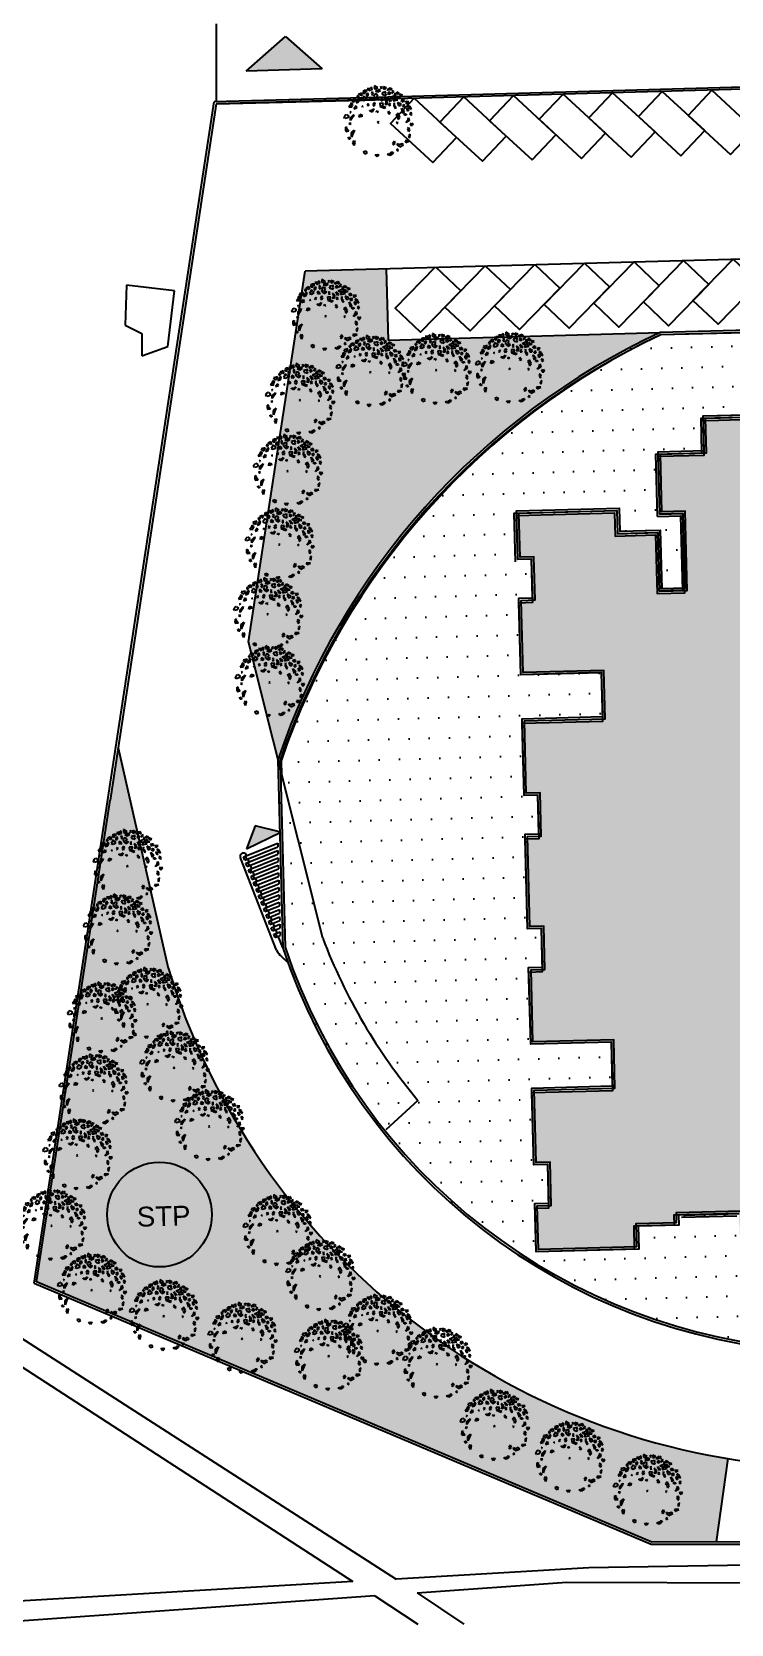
# Model space of a CAD drawing. Header units: inches. Extents: x 625 to 2719, y 1 to 1360.
# Drawn here: x 2063.8 to 2124.4, y 596.2 to 734.2 of the extents above; entities that cross this region are included whole.
import ezdxf

# ---------------------------------------------------------------- set-up
doc = ezdxf.new("R2010")
doc.units = ezdxf.units.IN
doc.header["$MEASUREMENT"] = 0
doc.layers.add('CAY', color=94, linetype='Continuous')
doc.layers.add('DIENHOA', color=3, linetype='Continuous')
doc.styles.get("Standard").update_dxf_attribs({"font": 'arial.ttf'})

# ---------------------------------------------------------------- blocks, each defined once
blk = doc.blocks.new('sdasx')
at = {"transparency": 33554564}
h = blk.add_hatch(color=1, dxfattribs=at)
h.dxf.hatch_style = 1
h.paths.add_polyline_path([(4212.55, 669.05), (4205.55, 669.05), (4205.55, 662.8), (4206.75, 662.8), (4206.75, 659.05), (4205.55, 659.05), (4205.55, 651.25), (4206.75, 651.25), (4206.75, 647.5), (4205.55, 647.5), (4205.55, 641.25), (4212.55, 641.25), (4212.55, 637.05), (4205.55, 637.05), (4205.55, 630.8), (4206.75, 630.8), (4206.75, 627.05), (4205.55, 627.05), (4205.55, 623.25), (4214.05, 623.25), (4214.05, 625.25), (4217.55, 625.25), (4217.55, 626.11), (4223.22, 626.11), (4223.22, 624.21), (4225.82, 624.21), (4225.82, 628.95), (4230.32, 628.95), (4238.25, 628.95), (4238.25, 632.15), (4237.25, 632.15), (4237.25, 632.35), (4236.95, 632.35), (4236.95, 634.74), (4238.27, 634.5), (4238.45, 634.5), (4238.45, 636.9), (4238.45, 637.45), (4238.3, 637.45), (4238.3, 641.05), (4238.29, 641.05), (4238.45, 644.45), (4238.45, 645.2), (4238.45, 647.4), (4236.95, 647.4), (4236.95, 649.85), (4237.25, 649.85), (4237.25, 649.95), (4238.25, 649.95), (4238.25, 656.55), (4237.25, 656.55), (4237.25, 656.75), (4236.95, 656.75), (4236.95, 659.14), (4238.27, 658.9), (4238.45, 658.9), (4238.45, 661.3), (4238.45, 661.85), (4238.3, 661.85), (4238.3, 665.45), (4238.3, 669.05), (4238.51, 669.05), (4238.65, 669.43), (4238.65, 669.6), (4238.43, 669.6), (4238.65, 671.81), (4238.65, 672), (4238.45, 672), (4238.45, 671.8), (4236.95, 671.8), (4236.95, 674.25), (4237.25, 674.25), (4237.25, 674.35), (4238.25, 674.35), (4238.25, 680.97), (4237.44, 681.05), (4236.95, 681.05), (4236.95, 683.5), (4238.45, 683.5), (4238.45, 685.7), (4238.45, 686.25), (4238.3, 686.25), (4238.3, 689.85), (4238.3, 693.45), (4238.45, 693.45), (4238.45, 694), (4238.43, 694), (4238.65, 696.21), (4238.65, 696.4), (4238.45, 696.4), (4238.45, 696.2), (4236.95, 696.2), (4236.95, 698.65), (4237.25, 698.65), (4237.25, 698.75), (4238.25, 698.75), (4238.25, 701.95), (4230.52, 701.95), (4230.52, 699.85), (4227.95, 699.85), (4227.95, 694.85), (4226.25, 694.85), (4223.25, 694.85), (4221.95, 694.85), (4221.95, 691.85), (4217.95, 691.85), (4217.95, 686.84), (4219.95, 686.84), (4219.95, 679.97), (4217.55, 679.97), (4217.55, 685.05), (4214.05, 685.05), (4214.05, 687.05), (4205.55, 687.05), (4205.55, 683.25), (4206.75, 683.25), (4206.75, 679.5), (4205.55, 679.5), (4205.55, 673.25), (4212.55, 673.25)])
h.paths.add_polyline_path([(4261.51, 645.71), (4261.51, 646.91), (4261.46, 646.91), (4261.46, 651.41), (4261.91, 651.41), (4261.91, 651.61), (4262.26, 651.61), (4262.26, 655.21), (4261.91, 655.21), (4261.91, 655.41), (4261.71, 655.41), (4261.71, 655.21), (4259.41, 655.21), (4259.41, 656.91), (4251.61, 656.91), (4251.61, 655.21), (4249.31, 655.21), (4249.31, 655.41), (4249.11, 655.41), (4249.11, 655.21), (4248.76, 655.21), (4248.76, 651.21), (4248.51, 651.21), (4248.51, 639.11), (4248.71, 639.11), (4248.71, 639.21), (4255.41, 639.21), (4255.41, 639.11), (4255.61, 639.11), (4255.61, 625.71), (4260.51, 625.71), (4260.51, 624.21), (4263.11, 624.21), (4263.11, 628.71), (4265.91, 628.71), (4265.91, 628.11), (4265.91, 623.41), (4265.16, 623.41), (4265.16, 619.81), (4265.51, 619.81), (4265.51, 619.61), (4265.71, 619.61), (4265.71, 619.81), (4268.01, 619.81), (4268.01, 618.11), (4275.81, 618.11), (4275.81, 619.81), (4278.11, 619.81), (4278.11, 619.61), (4278.31, 619.61), (4278.31, 619.81), (4278.66, 619.81), (4278.66, 623.81), (4278.91, 623.81), (4278.91, 635.91), (4278.71, 635.91), (4278.71, 635.81), (4272.01, 635.81), (4272.01, 635.91), (4271.81, 635.91), (4271.81, 639.11), (4272.01, 639.11), (4272.01, 639.21), (4278.71, 639.21), (4278.71, 639.11), (4278.91, 639.11), (4278.91, 651.21), (4278.66, 651.21), (4278.66, 655.21), (4278.31, 655.21), (4278.31, 655.41), (4278.11, 655.41), (4278.11, 655.21), (4275.81, 655.21), (4275.81, 656.91), (4268.01, 656.91), (4268.01, 655.21), (4265.71, 655.21), (4265.71, 655.41), (4265.51, 655.41), (4265.51, 655.21), (4265.16, 655.21), (4265.16, 651.61), (4265.91, 651.61), (4265.91, 651.41), (4265.96, 651.41), (4265.96, 646.91), (4265.91, 646.91), (4265.91, 645.71)])
at = {"color": 240, "true_color": 0xed1f24}
for p, q in [((4221.75, 692.05), (4221.75, 695.05)), ((4221.75, 695.05), (4223.25, 695.05)), ((4223.25, 695.05), (4226.25, 695.05)), ((4218.22, 625.91), (4223.02, 625.91))]:
    blk.add_line(p, q, dxfattribs=at)
for points in [[(4217.75, 686.64), (4217.75, 692.05), (4221.75, 692.05), (4221.75, 695.05), (4227.75, 695.05)], [(4223.22, 626.11), (4217.55, 626.11), (4217.55, 625.25), (4214.05, 625.25), (4214.05, 623.25), (4205.55, 623.25), (4205.55, 627.05), (4206.75, 627.05), (4206.75, 630.8), (4205.55, 630.8), (4205.55, 637.05), (4212.55, 637.05), (4212.55, 641.25), (4205.55, 641.25), (4205.55, 647.5), (4206.75, 647.5), (4206.75, 651.25), (4205.55, 651.25), (4205.55, 659.05), (4206.75, 659.05), (4206.75, 662.8), (4205.55, 662.8), (4205.55, 669.05), (4212.55, 669.05), (4212.55, 673.25), (4205.55, 673.25), (4205.55, 679.5), (4206.75, 679.5), (4206.75, 683.25), (4205.55, 683.25), (4205.55, 687.05), (4214.05, 687.05), (4214.05, 685.05), (4217.55, 685.05), (4217.55, 679.97), (4219.95, 679.97), (4219.95, 686.84), (4217.95, 686.84), (4217.95, 691.85), (4221.95, 691.85), (4221.95, 694.85), (4223.25, 694.85), (4226.25, 694.85)], [(4205.35, 683.05), (4205.35, 687.25), (4214.25, 687.25), (4214.25, 685.25), (4217.75, 685.25)], [(4217.75, 686.64), (4219.75, 686.64), (4219.75, 680.17), (4217.75, 680.17), (4217.75, 685.25)]]:
    blk.add_lwpolyline(points, dxfattribs=at)
blk = doc.blocks.new('dfcxvczx')
at = {"color": 240, "true_color": 0xed1f24}
for p, q in [((4738, 849.33), (4738, 852.33)), ((4738, 852.33), (4739.5, 852.33)), ((4739.5, 852.33), (4742.5, 852.33)), ((4734.47, 783.19), (4739.27, 783.19))]:
    blk.add_line(p, q, dxfattribs=at)
for points in [[(4739.27, 783.19), (4734, 783.19), (4734, 782.33), (4730.5, 782.33), (4730.5, 780.33), (4721.6, 780.33), (4721.6, 784.53), (4722.8, 784.53), (4722.8, 787.88), (4721.6, 787.88), (4721.6, 794.53), (4728.6, 794.53), (4728.6, 798.33), (4721.6, 798.33), (4721.6, 804.98), (4722.8, 804.98), (4722.8, 808.33), (4721.6, 808.33), (4721.6, 816.53), (4722.8, 816.53), (4722.8, 819.88), (4721.6, 819.88), (4721.6, 826.53), (4728.6, 826.53), (4728.6, 830.33), (4721.6, 830.33), (4721.6, 836.98), (4722.8, 836.98), (4722.8, 840.33), (4721.6, 840.33), (4721.6, 844.53), (4730.5, 844.53), (4730.5, 842.53), (4734, 842.53), (4734, 837.46), (4736, 837.46), (4736, 843.92), (4734, 843.92), (4734, 849.33), (4738, 849.33), (4738, 852.33), (4739.5, 852.33), (4742.5, 852.33)], [(4739.47, 783.39), (4733.8, 783.39), (4733.8, 782.53), (4730.3, 782.53), (4730.3, 780.53), (4721.8, 780.53), (4721.8, 784.33), (4723, 784.33), (4723, 788.08), (4721.8, 788.08), (4721.8, 794.33), (4728.8, 794.33), (4728.8, 798.53), (4721.8, 798.53), (4721.8, 804.78), (4723, 804.78), (4723, 808.53), (4721.8, 808.53), (4721.8, 816.33), (4723, 816.33), (4723, 820.08), (4721.8, 820.08), (4721.8, 826.33), (4728.8, 826.33), (4728.8, 830.53), (4721.8, 830.53), (4721.8, 836.78), (4723, 836.78), (4723, 840.53), (4721.8, 840.53), (4721.8, 844.33), (4730.3, 844.33), (4730.3, 842.33), (4733.8, 842.33), (4733.8, 837.26), (4736.2, 837.26), (4736.2, 844.12), (4734.2, 844.12), (4734.2, 849.13), (4738.2, 849.13), (4738.2, 852.13), (4739.5, 852.13), (4742.5, 852.13)], [(4734, 843.92), (4734, 849.33), (4738, 849.33), (4738, 852.33), (4744, 852.33)], [(4721.6, 840.33), (4721.6, 844.53), (4730.5, 844.53), (4730.5, 842.53), (4734, 842.53)], [(4739.27, 783.19), (4734, 783.19), (4734, 782.33), (4730.5, 782.33), (4730.5, 780.33), (4721.6, 780.33), (4721.6, 784.53), (4722.8, 784.53), (4722.8, 787.88), (4721.6, 787.88), (4721.6, 794.53), (4728.6, 794.53), (4728.6, 798.33), (4721.6, 798.33), (4721.6, 804.98), (4722.8, 804.98), (4722.8, 808.33), (4721.6, 808.33), (4721.6, 816.53), (4722.8, 816.53), (4722.8, 819.88), (4721.6, 819.88), (4721.6, 826.53), (4728.6, 826.53), (4728.6, 830.33), (4721.6, 830.33), (4721.6, 836.98), (4722.8, 836.98), (4722.8, 840.33), (4721.6, 840.33), (4721.6, 844.53), (4730.5, 844.53), (4730.5, 842.53), (4734, 842.53)], [(4734, 843.92), (4736, 843.92), (4736, 837.46), (4734, 837.46), (4734, 842.53)]]:
    blk.add_lwpolyline(points, dxfattribs=at)
blk = doc.blocks.new('dsvc')
for points in [[(4641.56, 821.12), (4632.4, 833.35), (4582.95, 833.35), (4582.95, 873.4), (4554.49, 873.4, 0.205284), (4520.37, 837.25), (4520.37, 821.01, 0.305906), (4564.74, 784.85), (4600.75, 784.85, 0.362832)], [(4641.35, 821.07), (4632.3, 833.15), (4582.75, 833.15), (4582.75, 873.2), (4554.53, 873.2, 0.204965), (4520.57, 837.22), (4520.57, 821.04, 0.305699), (4564.75, 785.05), (4600.75, 785.05, 0.362255)]]:
    blk.add_lwpolyline(points, format="xyb", close=True)
blk.add_lwpolyline([(4628.77, 796.95, 0.16482), (4641.25, 821.04), (4632.25, 833.05), (4582.65, 833.05), (4582.65, 873.1), (4554.49, 873.2, 0.20178), (4520.65, 837.2), (4520.65, 835.97)], format="xyb")
blk.add_blockref('dfcxvczx', (-179.98, 13.75))
blk = doc.blocks.new('Cay01-mb')
at = {"layer": 'DIENHOA'}
for p, q in [((-645, 1301), (-522, 1333)), ((-522, 1333), (-522, 1226)), ((-449, 1284), (-386, 1423)), ((-386, 1423), (-298, 1419)), ((-366, 1367), (-386, 1316)), ((-322, 1335), (-366, 1367)), ((-298, 1419), (-322, 1335)), ((-140, 1458), (-258, 1458)), ((-258, 1458), (-165, 1361)), ((-165, 1361), (-123, 1415)), ((-64, 1501), (-140, 1458)), ((-123, 1415), (-55, 1382)), ((-55, 1382), (-64, 1501)), ((57, 1540), (29, 1436)), ((29, 1436), (88, 1404)), ((189, 1426), (57, 1540)), ((164, 1328), (71, 1328)), ((71, 1328), (164, 1263)), ((88, 1404), (189, 1426)), ((231, 1350), (164, 1328)), ((282, 1307), (231, 1350)), ((341, 1458), (282, 1426)), ((282, 1426), (324, 1382)), ((324, 1382), (366, 1404)), ((366, 1404), (341, 1458)), ((417, 1339), (434, 1371)), ((459, 1317), (417, 1339)), ((425, 1458), (535, 1393)), ((434, 1371), (425, 1458)), ((535, 1393), (459, 1317)), ((552, 1307), (695, 1361)), ((695, 1361), (754, 1296)), ((-1045, 902), (-1128, 819)), ((-1128, 819), (-994, 815)), ((-1022, 986), (-1045, 902)), ((-932, 908), (-1022, 986)), ((-1002, 883), (-932, 908)), ((-994, 815), (-1002, 883)), ((-789, 1112), (-964, 1099)), ((-964, 1099), (-910, 1006)), ((-822, 831), (-932, 723)), ((-932, 723), (-805, 745)), ((-910, 1006), (-846, 1025)), ((-846, 1025), (-789, 1112)), ((-805, 745), (-822, 831)), ((-739, 1025), (-804, 959)), ((-804, 959), (-693, 979)), ((-706, 1088), (-739, 1025)), ((-705, 1242), (-724, 1177)), ((-724, 1177), (-663, 1176)), ((-640, 1093), (-706, 1088)), ((-649, 1221), (-705, 1242)), ((-693, 979), (-640, 1093)), ((-663, 1176), (-649, 1221)), ((-578, 1246), (-645, 1301)), ((-567, 1211), (-578, 1246)), ((-544, 756), (-569, 788)), ((-569, 788), (-569, 734)), ((-569, 734), (-544, 756)), ((-522, 1226), (-567, 1211)), ((-430, 1181), (-547, 1048)), ((-547, 1048), (-468, 1005)), ((-468, 1005), (-347, 1050)), ((-369, 1287), (-449, 1284)), ((-427, 1107), (-430, 1181)), ((-375, 1114), (-427, 1107)), ((-386, 1316), (-369, 1287)), ((-347, 1050), (-375, 1114)), ((-308, 842), (-367, 788)), ((-367, 788), (-342, 766)), ((-342, 766), (-283, 788)), ((-319, 1261), (-334, 1169)), ((-334, 1169), (-274, 1168)), ((-231, 1257), (-319, 1261)), ((-283, 788), (-308, 842)), ((-274, 1168), (-231, 1257)), ((-182, 1091), (-232, 1004)), ((-232, 1004), (-140, 972)), ((-97, 1004), (-182, 1091)), ((-140, 972), (-97, 1004)), ((-47, 853), (-123, 788)), ((-123, 788), (-81, 702)), ((-64, 1307), (-114, 1242)), ((-114, 1242), (-81, 1155)), ((-81, 1155), (-47, 1199)), ((-81, 702), (-22, 777)), ((-47, 1199), (-64, 1307)), ((-22, 777), (-47, 853)), ((63, 1209), (-30, 1123)), ((-30, 1123), (-13, 1037)), ((-13, 1037), (88, 950)), ((139, 1145), (63, 1209)), ((71, 1047), (139, 1145)), ((172, 993), (71, 1047)), ((88, 950), (172, 993)), ((164, 1263), (282, 1307)), ((172, 788), (164, 658)), ((316, 756), (172, 788)), ((240, 648), (316, 756)), ((282, 1004), (248, 928)), ((248, 928), (273, 864)), ((273, 864), (282, 928)), ((282, 928), (282, 1004)), ((493, 1220), (316, 1209)), ((316, 1209), (341, 1123)), ((341, 1123), (459, 1069)), ((434, 766), (366, 723)), ((366, 723), (459, 691)), ((493, 810), (408, 907)), ((408, 907), (434, 766)), ((442, 1166), (493, 1220)), ((484, 1134), (442, 1166)), ((459, 1069), (484, 1134)), ((459, 691), (493, 810)), ((552, 723), (518, 648)), ((611, 1253), (552, 1307)), ((627, 1199), (552, 1145)), ((552, 1145), (594, 1101)), ((552, 950), (644, 831)), ((611, 777), (552, 950)), ((611, 669), (552, 723)), ((568, 626), (611, 669)), ((594, 1101), (686, 1134)), ((619, 1285), (611, 1253)), ((644, 831), (611, 777)), ((670, 1307), (619, 1285)), ((686, 1134), (627, 1199)), ((653, 972), (821, 1015)), ((745, 896), (653, 972)), ((678, 1253), (670, 1307)), ((754, 1296), (678, 1253)), ((762, 1188), (728, 1112)), ((728, 1112), (821, 1166)), ((754, 874), (728, 799)), ((728, 799), (931, 810)), ((762, 712), (728, 594)), ((846, 907), (745, 896)), ((846, 885), (754, 874)), ((804, 1231), (762, 1188)), ((762, 572), (762, 712)), ((821, 1166), (804, 1231)), ((821, 1015), (872, 1112)), ((872, 1112), (846, 907)), ((931, 810), (846, 885)), ((1040, 615), (905, 712)), ((905, 712), (922, 572)), ((939, 1134), (914, 1091)), ((914, 1091), (948, 1058)), ((956, 983), (914, 918)), ((914, 918), (973, 874)), ((1032, 1069), (939, 1134)), ((948, 1058), (1032, 1069)), ((973, 907), (956, 983)), ((1057, 874), (973, 907)), ((973, 874), (1057, 874)), ((1040, 1037), (1032, 1004)), ((1032, 1004), (1091, 961)), ((1158, 972), (1040, 1037)), ((1082, 766), (1116, 799)), ((1091, 723), (1082, 766)), ((1091, 961), (1158, 972)), ((1141, 680), (1091, 723)), ((1116, 799), (1184, 756)), ((1184, 756), (1141, 680)), ((1268, 691), (1234, 648)), ((1369, 658), (1268, 691)), ((-1395, 21), (-1421, -120)), ((-1328, -12), (-1395, 21)), ((-1379, 453), (-1328, 507)), ((-1362, 377), (-1379, 453)), ((-1244, 388), (-1362, 377)), ((-1328, 507), (-1269, 539)), ((-1269, 539), (-1185, 453)), ((-1185, 453), (-1244, 388)), ((-1134, 140), (-1227, 151)), ((-1227, 151), (-1185, 107)), ((-1185, 107), (-1134, 140)), ((-1008, 410), (-1143, 259)), ((-1143, 259), (-1126, 377)), ((-1126, 377), (-974, 485)), ((-1075, 637), (-1117, 604)), ((-1117, 604), (-1084, 594)), ((-1084, 594), (-1075, 637)), ((-974, 485), (-1008, 410)), ((-763, 345), (-721, 464)), ((-704, 377), (-763, 345)), ((-721, 464), (-637, 421)), ((-662, 345), (-704, 377)), ((-637, 421), (-662, 345)), ((-283, 572), (-199, 539)), ((-283, 529), (-283, 572)), ((-199, 475), (-283, 529)), ((-199, 539), (-106, 594)), ((-140, 539), (-199, 475)), ((-106, 594), (-140, 539)), ((-13, 42), (-55, 21)), ((-55, 21), (-30, -1)), ((-30, -1), (4, 10)), ((-13, 485), (21, 496)), ((-13, 431), (-13, 485)), ((46, 453), (-13, 431)), ((4, 10), (-13, 42)), ((21, 496), (46, 453)), ((164, 658), (341, 550)), ((383, 572), (240, 648)), ((341, 550), (383, 572)), ((476, 410), (434, 345)), ((434, 345), (493, 291)), ((501, 356), (476, 410)), ((493, 291), (543, 313)), ((543, 313), (501, 356)), ((518, 648), (568, 626)), ((728, 594), (779, 453)), ((855, 259), (754, 194)), ((754, 194), (813, 129)), ((821, 529), (762, 572)), ((779, 453), (821, 529)), ((813, 129), (821, 10)), ((821, 10), (905, 96)), ((905, 96), (855, 259)), ((922, 572), (998, 561)), ((998, 561), (1040, 615)), ((1049, 313), (1032, 442)), ((1032, 442), (1116, 313)), ((1057, 226), (1049, 313)), ((1116, 313), (1057, 226)), ((1133, 572), (1082, 550)), ((1082, 550), (1091, 507)), ((1091, 507), (1158, 496)), ((1108, 140), (1116, 205)), ((1175, 129), (1108, 140)), ((1116, 205), (1184, 172)), ((1184, 539), (1133, 572)), ((1158, 496), (1184, 539)), ((1184, 172), (1175, 129)), ((1209, -87), (1259, 21)), ((1234, 648), (1285, 604)), ((1243, 421), (1234, 334)), ((1234, 334), (1293, 291)), ((1327, 345), (1243, 421)), ((1259, 21), (1268, -109)), ((1285, 604), (1369, 658)), ((1293, 291), (1327, 345)), ((1386, 464), (1302, 529)), ((1302, 529), (1327, 431)), ((1327, 431), (1428, 345)), ((1386, 215), (1327, 161)), ((1327, 161), (1377, 96)), ((1377, 96), (1420, 129)), ((1428, 345), (1386, 464)), ((1420, 129), (1386, 215)), ((-1421, -120), (-1395, -152)), ((-1395, -152), (-1277, -152)), ((-1362, -98), (-1328, -12)), ((-1294, -120), (-1362, -98)), ((-1328, -487), (-1336, -411)), ((-1336, -411), (-1286, -422)), ((-1277, -498), (-1328, -487)), ((-1277, -152), (-1294, -120)), ((-1286, -422), (-1277, -498)), ((-1202, -422), (-1176, -238)), ((-1117, -271), (-1202, -422)), ((-1185, -671), (-1126, -584)), ((-1176, -238), (-1041, -163)), ((-1126, -584), (-1100, -660)), ((-1100, -660), (-1126, -703)), ((-1041, -163), (-1117, -271)), ((771, -87), (728, -130)), ((728, -130), (762, -163)), ((762, -163), (771, -87)), ((1116, -174), (1209, -87)), ((1268, -109), (1116, -174)), ((1200, -390), (1150, -444)), ((1150, -444), (1175, -552)), ((1175, -552), (1234, -487)), ((1234, -487), (1200, -390)), ((1352, -271), (1285, -238)), ((1285, -238), (1302, -325)), ((1302, -325), (1369, -325)), ((1411, -260), (1352, -271)), ((1369, -325), (1411, -260)), ((-1151, -790), (-1185, -671)), ((-1126, -703), (-1151, -790)), ((-713, -1092), (-822, -1114)), ((-822, -1114), (-763, -1189)), ((-763, -1189), (-671, -1168)), ((-671, -1168), (-713, -1092)), ((-283, -1395), (-350, -1297)), ((-350, -1297), (-258, -1297)), ((-199, -1319), (-283, -1395)), ((-258, -1297), (-199, -1319)), ((316, -1341), (316, -1297)), ((316, -1297), (400, -1308)), ((400, -1308), (366, -1362)), ((526, -865), (434, -952)), ((434, -952), (467, -1006)), ((467, -1006), (543, -962)), ((543, -962), (526, -865)), ((577, -1211), (577, -1276)), ((644, -1254), (577, -1211)), ((577, -1276), (644, -1254)), ((627, -995), (611, -1027)), ((611, -1027), (712, -1124)), ((712, -1049), (627, -995)), ((821, -1016), (712, -1049)), ((712, -1124), (880, -1070)), ((880, -1070), (821, -1016)), ((1150, -941), (973, -919)), ((973, -919), (990, -984)), ((990, -984), (1150, -941)), ((1226, -671), (1150, -714)), ((1150, -714), (1158, -822)), ((1158, -822), (1200, -757)), ((1200, -757), (1226, -671)), ((164, -1362), (214, -1330)), ((248, -1416), (164, -1362)), ((214, -1330), (231, -1341)), ((231, -1341), (316, -1341)), ((366, -1362), (248, -1416))]:
    blk.add_line(p, q, dxfattribs=at)
blk = doc.blocks.new('GRFV')
h = blk.add_hatch(color=1)
h.dxf.hatch_style = 1
h.paths.add_polyline_path([(5019.36, 735.87), (5022.86, 732.97), (5025.95, 735.87)])
for p, q in [((5019.36, 735.87), (5022.86, 732.97)), ((5025.95, 735.87), (5019.36, 735.87)), ((5022.86, 732.97), (5025.95, 735.87))]:
    blk.add_line(p, q)

msp = doc.modelspace()

# ---------------------------------------------------------------- hatches: boundary and pattern name
at = {"transparency": 33554541}
h = msp.add_hatch(color=3, dxfattribs=at)
h.dxf.hatch_style = 1
h.set_gradient(color1=(244, 238, 81), color2=(0, 255, 0), name='INVSPHERICAL')
h.paths.add_polyline_path([(2118.29033, 708.11066), (2094.70575, 707.44058), (2094.54099, 713.61822), (2087.51081, 713.42257), (2082.61471, 681.33098), (2085.16546, 671.13066, -0.205008035)])
h = msp.add_hatch()
h.set_pattern_fill('DOTS', color=256, scale=28, angle=1.5277488)
h.set_pattern_definition([(1.52775, (-2803.8966, -131.7626), (0.82803206, 1.7727064), [0, -1.75])])
edge = h.paths.add_edge_path()
edge.add_line((2197.23872, 670.15202), (2147.80629, 668.83363))
edge.add_line((2147.80629, 668.83363), (2146.73852, 708.86939))
edge.add_line((2146.73852, 708.86939), (2118.29033, 708.11066))
edge.add_arc((2144.92839, 650.92377), 63.08666, 114.9764358, 161.3793257)
edge.add_line((2085.14411, 671.06742), (2085.57699, 654.83676))
edge.add_arc((2134.14192, 670.92153), 51.15928, 198.3249403, 266.3616479)
edge.add_line((2130.89543, 619.86536), (2153.12713, 620.45829))
edge.add_line((2153.12713, 620.45829), (2152.73521, 635.15306))
edge.add_line((2152.73521, 635.15306), (2157.43537, 635.27842))
edge.add_line((2157.43537, 635.27842), (2157.15809, 645.67473))
edge.add_line((2157.15809, 645.67473), (2156.95817, 645.66939))
edge.add_line((2156.95817, 645.66939), (2150.65774, 645.60139))
edge.add_line((2150.65774, 645.60139), (2150.66041, 645.50143))
edge.add_line((2150.66041, 645.50143), (2150.06062, 645.48543))
edge.add_line((2150.06062, 645.48543), (2149.72735, 657.98099))
edge.add_line((2149.72735, 657.98099), (2149.97534, 657.9876))
edge.add_line((2149.97534, 657.9876), (2149.86869, 661.98618))
edge.add_line((2149.86869, 661.98618), (2150.2205, 661.99556))
edge.add_line((2150.2205, 661.99556), (2150.21517, 662.19549))
edge.add_line((2150.21517, 662.19549), (2150.81495, 662.21149))
edge.add_line((2150.81495, 662.21149), (2150.82028, 662.01156))
edge.add_line((2150.82028, 662.01156), (2152.71961, 662.06222))
edge.add_line((2152.71961, 662.06222), (2152.67428, 663.76161))
edge.add_line((2152.67428, 663.76161), (2160.87137, 663.98023))
edge.add_line((2160.87137, 663.98023), (2160.91669, 662.28084))
edge.add_line((2160.91669, 662.28084), (2162.81602, 662.33149))
edge.add_line((2162.81602, 662.33149), (2162.81069, 662.53142))
edge.add_line((2162.81069, 662.53142), (2163.41047, 662.54742))
edge.add_line((2163.41047, 662.54742), (2163.41581, 662.34749))
edge.add_line((2163.41581, 662.34749), (2163.76761, 662.35687))
edge.add_line((2163.76761, 662.35687), (2163.87425, 658.35829))
edge.add_line((2163.87425, 658.35829), (2163.52245, 658.34891))
edge.add_line((2163.52245, 658.34891), (2163.52778, 658.14898))
edge.add_line((2163.52778, 658.14898), (2163.07794, 658.13699))
edge.add_line((2163.07794, 658.13699), (2163.18725, 654.03844))
edge.add_line((2163.18725, 654.03844), (2163.63709, 654.05044))
edge.add_line((2163.63709, 654.05044), (2163.64776, 653.65058))
edge.add_line((2163.64776, 653.65058), (2163.2479, 653.63992))
edge.add_line((2163.2479, 653.63992), (2163.26923, 652.8402))
edge.add_line((2163.26923, 652.8402), (2167.26781, 652.94685))
edge.add_line((2167.26781, 652.94685), (2167.24648, 653.74656))
edge.add_line((2167.24648, 653.74656), (2166.84662, 653.7359))
edge.add_line((2166.84662, 653.7359), (2166.83595, 654.13576))
edge.add_line((2166.83595, 654.13576), (2167.28579, 654.14775))
edge.add_line((2167.28579, 654.14775), (2167.17648, 658.2463))
edge.add_line((2167.17648, 658.2463), (2167.1265, 658.24496))
edge.add_line((2167.1265, 658.24496), (2167.12117, 658.44489))
edge.add_line((2167.12117, 658.44489), (2166.36951, 658.42484))
edge.add_line((2166.36951, 658.42484), (2166.26286, 662.42342))
edge.add_line((2166.26286, 662.42342), (2166.61467, 662.43281))
edge.add_line((2166.61467, 662.43281), (2166.60934, 662.63273))
edge.add_line((2166.60934, 662.63273), (2167.20912, 662.64873))
edge.add_line((2167.20912, 662.64873), (2169.11378, 662.49946))
edge.add_line((2169.11378, 662.49946), (2169.06846, 664.19885))
edge.add_line((2169.06846, 664.19885), (2177.26554, 664.41747))
edge.add_line((2177.26554, 664.41747), (2177.31086, 662.71808))
edge.add_line((2177.31086, 662.71808), (2179.21019, 662.76874))
edge.add_line((2179.21019, 662.76874), (2179.20486, 662.96866))
edge.add_line((2179.20486, 662.96866), (2179.80464, 662.98466))
edge.add_line((2179.80464, 662.98466), (2179.80998, 662.78473))
edge.add_line((2179.80998, 662.78473), (2180.16178, 662.79411))
edge.add_line((2180.16178, 662.79411), (2180.26842, 658.79554))
edge.add_line((2180.26842, 658.79554), (2180.51641, 658.80215))
edge.add_line((2180.51641, 658.80215), (2180.84967, 646.30659))
edge.add_line((2180.84967, 646.30659), (2180.24988, 646.2906))
edge.add_line((2180.24988, 646.2906), (2178.08132, 646.3328))
edge.add_line((2178.08132, 646.3328), (2173.94946, 646.2226))
edge.add_line((2173.94946, 646.2226), (2173.95212, 646.12263))
edge.add_line((2173.95212, 646.12263), (2173.75219, 646.1173))
edge.add_line((2173.75219, 646.1173), (2173.82684, 643.3183))
edge.add_line((2173.82684, 643.3183), (2174.02677, 643.32363))
edge.add_line((2174.02677, 643.32363), (2176.19428, 643.2814))
edge.add_line((2176.19428, 643.2814), (2180.3272, 643.39163))
edge.add_line((2180.3272, 643.39163), (2180.32613, 643.49163))
edge.add_line((2180.32613, 643.49163), (2180.92432, 643.50759))
edge.add_line((2180.92432, 643.50759), (2181.25758, 631.01203))
edge.add_line((2181.25758, 631.01203), (2181.0096, 631.00542))
edge.add_line((2181.0096, 631.00542), (2181.11625, 627.00684))
edge.add_line((2181.11625, 627.00684), (2180.76444, 626.99746))
edge.add_line((2180.76444, 626.99746), (2180.76977, 626.79753))
edge.add_line((2180.76977, 626.79753), (2180.16999, 626.78153))
edge.add_line((2180.16999, 626.78153), (2180.16466, 626.98146))
edge.add_line((2180.16466, 626.98146), (2178.26533, 626.9308))
edge.add_line((2178.26533, 626.9308), (2178.31065, 625.23141))
edge.add_line((2178.31065, 625.23141), (2170.11357, 625.01279))
edge.add_line((2170.11357, 625.01279), (2170.06825, 626.71218))
edge.add_line((2170.06825, 626.71218), (2168.16892, 626.66153))
edge.add_line((2168.16892, 626.66153), (2168.17425, 626.4616))
edge.add_line((2168.17425, 626.4616), (2167.57447, 626.4456))
edge.add_line((2167.57447, 626.4456), (2167.21733, 626.63615))
edge.add_line((2167.21733, 626.63615), (2167.11069, 630.63473))
edge.add_line((2167.11069, 630.63473), (2167.86235, 630.65477))
edge.add_line((2167.86235, 630.65477), (2167.74771, 634.95325))
edge.add_line((2167.74771, 634.95325), (2167.34785, 634.94258))
edge.add_line((2167.34785, 634.94258), (2167.33185, 635.54237))
edge.add_line((2167.33185, 635.54237), (2165.33256, 635.48905))
edge.add_line((2165.33256, 635.48905), (2165.45254, 630.99065))
edge.add_line((2165.45254, 630.99065), (2162.4536, 630.91066))
edge.add_line((2162.4536, 630.91066), (2162.41361, 632.41013))
edge.add_line((2162.41361, 632.41013), (2157.51535, 632.27949))
edge.add_line((2157.51535, 632.27949), (2157.43537, 635.27842))
edge.add_line((2157.43537, 635.27842), (2152.73521, 635.15306))
edge.add_line((2152.73521, 635.15306), (2153.12713, 620.45829))
edge.add_line((2153.12713, 620.45829), (2166.89608, 620.82552))
edge.add_arc((2164.46341, 663.33408), 42.57811, 273.2753353, 352.2028458)
edge.add_spline(control_points=[(2206.64787, 657.55766), (2206.67439, 657.76445), (2206.70092, 657.97124), (2206.72821, 658.17825)], knot_values=[33.464069658, 33.464069658, 33.464069658, 33.464069658, 34.089838652, 34.089838652, 34.089838652, 34.089838652], degree=3, periodic=0)
edge.add_line((2206.72773, 658.17885), (2197.23872, 670.15202))
h.paths.add_polyline_path([(2138.16965, 665.40097), (2139.49361, 665.19656), (2139.67551, 665.20141), (2139.61152, 667.60056), (2139.59686, 668.15036), (2139.44691, 668.14636), (2139.35093, 671.74508), (2139.25495, 675.3438), (2139.46479, 675.3494), (2139.59456, 675.73823), (2139.59017, 675.90294), (2139.36925, 675.89705), (2139.53125, 678.11213), (2139.52618, 678.30208), (2139.32625, 678.29675), (2139.33158, 678.09682), (2137.83212, 678.05683), (2137.7668, 680.50596), (2138.06669, 680.51396), (2138.06402, 680.61392), (2139.06367, 680.64058), (2138.8872, 687.25723), (2138.07535, 687.31661), (2137.5855, 687.30354), (2137.52018, 689.75267), (2139.01965, 689.79266), (2138.96099, 691.99188), (2138.94633, 692.54169), (2138.79638, 692.53769), (2138.7004, 696.13641), (2138.60442, 699.73513), (2138.70981, 700.16653), (2138.88071, 702.50345), (2138.87565, 702.69341), (2138.67572, 702.68808), (2138.68105, 702.48815), (2137.18159, 702.44816), (2137.11627, 704.89729), (2137.41616, 704.90529), (2137.41349, 705.00525), (2138.41314, 705.03191), (2138.32782, 708.23077), (2130.59559, 708.02455), (2130.65158, 705.9253), (2128.08747, 705.85691), (2128.22078, 700.85869), (2126.52138, 700.81336), (2123.52245, 700.73338), (2122.22291, 700.69872), (2122.30289, 697.69979), (2118.30431, 697.59314), (2118.43789, 692.58485), (2120.43718, 692.63817), (2120.62016, 685.77739), (2118.22101, 685.7134), (2118.08575, 690.7849), (2114.587, 690.69158), (2114.53367, 692.69087), (2106.0367, 692.46425), (2106.13801, 688.6656), (2107.33758, 688.6976), (2107.43756, 684.94893), (2106.23799, 684.91694), (2106.40462, 678.66916), (2113.40213, 678.85579), (2113.51411, 674.65728), (2106.5166, 674.47065), (2106.68323, 668.22287), (2107.8828, 668.25487), (2107.98278, 664.5062), (2106.78321, 664.47421), (2106.99116, 656.67698), (2108.19074, 656.70897), (2108.29072, 652.9603), (2107.09114, 652.92831), (2107.25777, 646.68053), (2114.25529, 646.86716), (2114.36726, 642.66865), (2107.36975, 642.48203), (2107.53638, 636.23425), (2108.73596, 636.26624), (2108.83593, 632.51757), (2107.63636, 632.48558), (2107.73767, 628.68693), (2116.23465, 628.91355), (2116.18133, 630.91284), (2119.68009, 631.00615), (2119.65705, 631.87), (2125.32149, 632.02107), (2125.37214, 630.12175), (2127.97122, 630.19107), (2127.84496, 634.92523), (2132.34192, 635.04517), (2140.27408, 635.25672), (2140.18877, 638.45559), (2139.18912, 638.42892), (2139.18379, 638.62885), (2138.8839, 638.62085), (2138.82019, 641.00965), (2140.14414, 640.80523), (2140.32604, 640.81008), (2140.26205, 643.20923), (2140.24739, 643.75903), (2140.09744, 643.75503), (2140.00146, 647.35375), (2139.99187, 647.3535), (2140.06064, 650.76123), (2140.04077, 651.50628), (2139.98211, 653.7055), (2138.48265, 653.6655), (2138.41733, 656.11463), (2138.71722, 656.12263), (2138.71455, 656.2226), (2139.7142, 656.24926), (2139.53824, 662.84691), (2138.53859, 662.82025), (2138.53326, 663.02018), (2138.23337, 663.01218)], flags=0)
h.paths.add_polyline_path([(2119.86231, 631.6754), (2119.88535, 630.81156), (2116.38659, 630.71824), (2116.43991, 628.71895), (2107.54308, 628.48167), (2107.4311, 632.68018), (2108.63067, 632.71217), (2108.54136, 636.06098), (2107.34179, 636.02899), (2107.16449, 642.67662), (2114.162, 642.86325), (2114.06069, 646.6619), (2107.06318, 646.47527), (2106.88588, 653.12291), (2108.08545, 653.1549), (2107.99614, 656.50371), (2106.79657, 656.47172), (2106.57795, 664.6688), (2107.77752, 664.7008), (2107.6882, 668.0496), (2106.48863, 668.01761), (2106.31133, 674.66525), (2113.30885, 674.85187), (2113.20753, 678.65052), (2106.21002, 678.4639), (2106.03273, 685.11153), (2107.2323, 685.14353), (2107.14298, 688.49234), (2105.94341, 688.46034), (2105.83143, 692.65885), (2114.72827, 692.89613), (2114.78159, 690.89684), (2118.28035, 690.99016), (2118.41561, 685.91866), (2120.4149, 685.97199), (2120.24258, 692.43291), (2118.24329, 692.37959), (2118.09905, 697.78774), (2122.09763, 697.89438), (2122.01765, 700.89332), (2123.51712, 700.93331), (2126.51605, 701.01329), (2128.01552, 701.05328), (2127.88221, 706.05151), (2130.44632, 706.11989), (2130.39033, 708.21915), (2138.52242, 708.43603), (2138.52396, 708.37835), (2146.44662, 708.5615), (2147.5144, 668.52574), (2197.09677, 669.84813), (2206.41508, 658.09036, -0.106061506), (2200.57233, 641.34352), (2197.15601, 643.42409, 0.133605363), (2202.73678, 662.7316), (2197.09677, 669.84813), (2147.5144, 668.52574), (2146.44662, 708.5615), (2138.52396, 708.37835), (2138.6184, 704.83731), (2137.61875, 704.81065), (2137.62142, 704.71069), (2137.32153, 704.70269), (2137.37618, 702.65342), (2138.47579, 702.68275), (2138.47046, 702.88268), (2139.07025, 702.89867), (2139.08091, 702.49881), (2138.9343, 700.49419), (2139.13423, 700.49952), (2139.1449, 700.09967), (2138.94497, 700.09433), (2138.95963, 699.54453), (2138.80968, 699.54053), (2138.895, 696.34167), (2139.24488, 696.351), (2139.25554, 695.95114), (2138.90566, 695.94181), (2138.99098, 692.74295), (2139.14093, 692.74695), (2139.15559, 692.19714), (2139.35552, 692.20248), (2139.36618, 691.80262), (2139.16625, 691.79729), (2139.21958, 689.798), (2139.41951, 689.80333), (2139.43017, 689.40347), (2138.83038, 689.38747), (2138.82505, 689.5874), (2137.72544, 689.55808), (2137.7801, 687.5088), (2138.07999, 687.5168), (2139.0823, 687.4435), (2139.26893, 680.44599), (2138.26928, 680.41933), (2138.27195, 680.31936), (2137.97206, 680.31136), (2138.02671, 678.26209), (2139.12632, 678.29142), (2139.12099, 678.49135), (2139.72078, 678.50735), (2139.73144, 678.10749), (2139.58483, 676.10287), (2139.78476, 676.1082), (2139.79543, 675.70834), (2139.61016, 675.1532), (2139.46021, 675.1492), (2139.54553, 671.95034), (2139.89541, 671.95967), (2139.90607, 671.55982), (2139.55619, 671.55048), (2139.64151, 668.35162), (2139.79146, 668.35562), (2139.80612, 667.80582), (2140.00605, 667.81115), (2140.01671, 667.41129), (2139.81679, 667.40596), (2139.87011, 665.40667), (2140.07004, 665.412), (2140.0807, 665.01214), (2139.48091, 664.99615), (2138.37597, 665.16675), (2138.42796, 663.21744), (2138.72786, 663.22544), (2138.73319, 663.02551), (2139.73283, 663.05217), (2139.91946, 656.05466), (2138.91981, 656.028), (2138.92248, 655.92804), (2138.62259, 655.92004), (2138.67724, 653.87077), (2139.77685, 653.90009), (2139.77152, 654.10002), (2140.37131, 654.11602), (2140.38197, 653.71616), (2140.18204, 653.71083), (2140.23536, 651.71154), (2140.43529, 651.71687), (2140.44596, 651.31701), (2140.24603, 651.31168), (2140.26069, 650.76188), (2140.19606, 647.55902), (2140.54594, 647.56835), (2140.5566, 647.16849), (2140.20673, 647.15916), (2140.29204, 643.9603), (2140.44199, 643.96429), (2140.45665, 643.41449), (2140.65658, 643.41982), (2140.66724, 643.01996), (2140.46732, 643.01463), (2140.52064, 641.01534), (2140.72057, 641.02068), (2140.73123, 640.62082), (2140.13144, 640.60482), (2139.0265, 640.77542), (2139.07849, 638.82612), (2139.37839, 638.83411), (2139.38372, 638.63419), (2140.38336, 638.66085), (2140.47934, 635.06213), (2132.34725, 634.84524), (2128.05022, 634.73063), (2128.17648, 629.99647), (2125.17755, 629.91649), (2125.12689, 631.81581)], flags=16)
h.paths.add_polyline_path([(2119.86231, 631.6754), (2119.88535, 630.81156), (2116.38659, 630.71824), (2116.43991, 628.71895), (2107.54308, 628.48167), (2107.4311, 632.68018), (2108.63067, 632.71217), (2108.54136, 636.06098), (2107.34179, 636.02899), (2107.16449, 642.67662), (2114.162, 642.86325), (2114.06069, 646.6619), (2107.06318, 646.47527), (2106.88588, 653.12291), (2108.08545, 653.1549), (2107.99614, 656.50371), (2106.79657, 656.47172), (2106.57795, 664.6688), (2107.77752, 664.7008), (2107.6882, 668.0496), (2106.48863, 668.01761), (2106.31133, 674.66525), (2113.30885, 674.85187), (2113.20753, 678.65052), (2106.21002, 678.4639), (2106.03273, 685.11153), (2107.2323, 685.14353), (2107.14298, 688.49234), (2105.94341, 688.46034), (2105.83143, 692.65885), (2114.72827, 692.89613), (2114.78159, 690.89684), (2118.28035, 690.99016), (2118.41561, 685.91866), (2120.4149, 685.97199), (2120.24258, 692.43291), (2118.24329, 692.37959), (2118.09905, 697.78774), (2122.09763, 697.89438), (2122.01765, 700.89332), (2123.51712, 700.93331), (2126.51605, 701.01329), (2128.01552, 701.05328), (2127.88221, 706.05151), (2130.44632, 706.11989), (2130.39033, 708.21915), (2138.52242, 708.43603), (2138.6184, 704.83731), (2137.61875, 704.81065), (2137.62142, 704.71069), (2137.32153, 704.70269), (2137.37618, 702.65342), (2138.47579, 702.68275), (2138.47046, 702.88268), (2139.07025, 702.89867), (2139.08091, 702.49881), (2138.88098, 702.49348), (2138.9343, 700.49419), (2139.13423, 700.49952), (2139.1449, 700.09967), (2138.94497, 700.09433), (2138.95963, 699.54453), (2138.80968, 699.54053), (2138.895, 696.34167), (2139.24488, 696.351), (2139.25554, 695.95114), (2138.90566, 695.94181), (2138.99098, 692.74295), (2139.14093, 692.74695), (2139.15559, 692.19714), (2139.35552, 692.20248), (2139.36618, 691.80262), (2139.16625, 691.79729), (2139.21958, 689.798), (2139.41951, 689.80333), (2139.43017, 689.40347), (2138.83038, 689.38747), (2138.82505, 689.5874), (2137.72544, 689.55808), (2137.7801, 687.5088), (2138.07999, 687.5168), (2139.0823, 687.4435), (2139.26893, 680.44599), (2138.26928, 680.41933), (2138.27195, 680.31936), (2137.97206, 680.31136), (2138.02671, 678.26209), (2139.12632, 678.29142), (2139.12099, 678.49135), (2139.72078, 678.50735), (2139.73144, 678.10749), (2139.53151, 678.10216), (2139.58483, 676.10287), (2139.78476, 676.1082), (2139.79543, 675.70834), (2139.5955, 675.70301), (2139.61016, 675.1532), (2139.46021, 675.1492), (2139.54553, 671.95034), (2139.89541, 671.95967), (2139.90607, 671.55982), (2139.55619, 671.55048), (2139.64151, 668.35162), (2139.79146, 668.35562), (2139.80612, 667.80582), (2140.00605, 667.81115), (2140.01671, 667.41129), (2139.81679, 667.40596), (2139.87011, 665.40667), (2140.07004, 665.412), (2140.0807, 665.01214), (2139.48091, 664.99615), (2139.47558, 665.19608), (2138.37597, 665.16675), (2138.42796, 663.21744), (2138.72786, 663.22544), (2138.73319, 663.02551), (2139.73283, 663.05217), (2139.91946, 656.05466), (2138.91981, 656.028), (2138.92248, 655.92804), (2138.62259, 655.92004), (2138.67724, 653.87077), (2139.77685, 653.90009), (2139.77152, 654.10002), (2140.37131, 654.11602), (2140.38197, 653.71616), (2140.18204, 653.71083), (2140.23536, 651.71154), (2140.43529, 651.71687), (2140.44596, 651.31701), (2140.24603, 651.31168), (2140.26069, 650.76188), (2140.11075, 650.75788), (2140.19606, 647.55902), (2140.54594, 647.56835), (2140.5566, 647.16849), (2140.20673, 647.15916), (2140.29204, 643.9603), (2140.44199, 643.96429), (2140.45665, 643.41449), (2140.65658, 643.41982), (2140.66724, 643.01996), (2140.46732, 643.01463), (2140.52064, 641.01534), (2140.72057, 641.02068), (2140.73123, 640.62082), (2140.13144, 640.60482), (2140.12611, 640.80475), (2139.0265, 640.77542), (2139.07849, 638.82612), (2139.37839, 638.83411), (2139.38372, 638.63419), (2140.38336, 638.66085), (2140.47934, 635.06213), (2132.34725, 634.84524), (2128.05022, 634.73063), (2128.17648, 629.99647), (2125.17755, 629.91649), (2125.12689, 631.81581)], flags=0)
h.paths.add_polyline_path([(2134.12197, 631.65557), (2148.62908, 632.04248, -0.378899134), (2149.85108, 630.76852), (2150.01242, 624.71895, -0.386666193), (2148.86103, 623.34558), (2134.35392, 622.95867, -0.378899134), (2133.13192, 624.23263), (2132.97058, 630.28221, -0.386666193)], flags=16)
h = msp.add_hatch(color=3, dxfattribs=at)
h.dxf.hatch_style = 1
h.set_gradient(color1=(244, 238, 81), color2=(0, 255, 0), name='INVSPHERICAL')
h.paths.add_polyline_path([(2075.61812, 653.16139), (2071.30086, 672.14911), (2070.60926, 667.61566), (2064.24546, 625.90683), (2117.54372, 603.358), (2123.12603, 603.36528), (2124.13257, 610.58687, -0.285325443)])
at = {"true_color": 0xcd6928}
h = msp.add_hatch(color=32, dxfattribs=at)
h.dxf.hatch_style = 1
h.paths.add_polyline_path([(2079.42307, 631.83598, 1), (2070.35902, 631.59424, 1)])

# ---------------------------------------------------------------- linework, layer by layer
for p, q in [((2079.83138, 728.0968), (2079.83228, 734.8617)), ((2187.65887, 731.09056), (2094.72008, 728.50403)), ((2181.56161, 730.72079), (2079.81059, 727.93048)), ((2094.72008, 728.50403), (2079.63306, 728.09137)), ((2079.81059, 727.93048), (2094.72494, 728.30409)), ((2064.02428, 625.78324), (2079.63306, 728.09137)), ((2079.81059, 727.93048), (2070.60926, 667.61566)), ((2079.81059, 727.93048), (2079.81059, 727.93048)), ((2156.17901, 715.33363), (2087.51081, 713.42257)), ((2082.61471, 681.33098), (2087.51081, 713.42257)), ((2094.54099, 713.61822), (2094.70575, 707.44058)), ((2072.04309, 712.20924), (2071.91955, 708.7518)), ((2076.18396, 711.72561), (2072.04309, 712.20924)), ((2075.62074, 706.90322), (2076.18396, 711.72561)), ((2071.91955, 708.7518), (2073.36785, 708.02844)), ((2073.36785, 708.02844), (2073.36785, 706.09948)), ((2094.70575, 707.44058), (2118.29033, 708.11066)), ((2073.36785, 706.09948), (2075.62074, 706.90322)), ((2089.03692, 655.64882), (2082.61471, 681.33098)), ((2071.30086, 672.14911), (2075.61812, 653.16139)), ((2064.24546, 625.90683), (2070.60926, 667.61566)), ((2082.16672, 662.70316), (2085.13557, 663.88595)), ((2082.27634, 662.4239), (2085.1441, 663.56641)), ((2085.13557, 663.88595), (2085.1441, 663.56641)), ((2085.0371, 654.62482), (2081.90553, 662.60226)), ((2082.27634, 662.4239), (2082.16672, 662.70316)), ((2082.46214, 662.49792), (2082.35233, 662.77765)), ((2082.38597, 662.14464), (2085.15262, 663.24688)), ((2082.49559, 661.86538), (2082.38597, 662.14464)), ((2082.49559, 661.86538), (2085.16114, 662.92734)), ((2082.66467, 662.25568), (2082.55504, 662.53493)), ((2082.66467, 662.25568), (2082.55504, 662.53493)), ((2082.68139, 661.93941), (2082.57177, 662.21866)), ((2082.60521, 661.58613), (2085.16966, 662.6078)), ((2082.71484, 661.30687), (2085.17818, 662.28827)), ((2082.88391, 661.69716), (2082.77429, 661.97642)), ((2082.88391, 661.69716), (2082.77429, 661.97642)), ((2082.82446, 661.02761), (2085.18671, 661.96873)), ((2085.15262, 663.24688), (2085.16114, 662.92734)), ((2085.16966, 662.6078), (2085.17818, 662.28827)), ((2085.18671, 661.96873), (2085.19523, 661.64919)), ((2082.71484, 661.30687), (2082.60521, 661.58613)), ((2082.90064, 661.38089), (2082.79101, 661.66015)), ((2082.93409, 660.74835), (2082.82446, 661.02761)), ((2082.93409, 660.74835), (2085.19523, 661.64919)), ((2083.10316, 661.13864), (2082.99354, 661.4179)), ((2083.10316, 661.13864), (2082.99354, 661.4179)), ((2083.11989, 660.82238), (2083.01026, 661.10163)), ((2083.04371, 660.4691), (2085.20375, 661.32966)), ((2083.15333, 660.18984), (2085.21227, 661.01012)), ((2083.32241, 660.58013), (2083.21279, 660.85939)), ((2083.32241, 660.58013), (2083.21279, 660.85939)), ((2083.26296, 659.91058), (2085.2208, 660.69058)), ((2085.20375, 661.32966), (2085.21227, 661.01012)), ((2085.2208, 660.69058), (2085.22932, 660.37105)), ((2083.15333, 660.18984), (2083.04371, 660.4691)), ((2083.33913, 660.26386), (2083.22951, 660.54312)), ((2083.37258, 659.63132), (2083.26296, 659.91058)), ((2083.37258, 659.63132), (2085.22932, 660.37105)), ((2083.54166, 660.02161), (2083.43203, 660.30087)), ((2083.54166, 660.02161), (2083.43203, 660.30087)), ((2083.55838, 659.70534), (2083.44876, 659.9846)), ((2083.4822, 659.35206), (2085.23784, 660.05151)), ((2083.59183, 659.07281), (2083.4822, 659.35206)), ((2083.59183, 659.07281), (2085.24636, 659.73197)), ((2083.7609, 659.4631), (2083.65128, 659.74236)), ((2083.7609, 659.4631), (2083.65128, 659.74236)), ((2083.77763, 659.14683), (2083.668, 659.42609)), ((2083.70145, 658.79355), (2085.25488, 659.41244)), ((2085.23784, 660.05151), (2085.24636, 659.73197)), ((2085.25488, 659.41244), (2085.26341, 659.0929)), ((2083.81108, 658.51429), (2083.70145, 658.79355)), ((2083.81108, 658.51429), (2085.26341, 659.0929)), ((2083.98015, 658.90458), (2083.87053, 659.18384)), ((2083.98015, 658.90458), (2083.87053, 659.18384)), ((2083.99688, 658.58831), (2083.88725, 658.86757)), ((2083.9207, 658.23503), (2085.27193, 658.77336)), ((2084.03032, 657.95577), (2083.9207, 658.23503)), ((2084.03032, 657.95577), (2085.28045, 658.45383)), ((2084.1994, 658.34607), (2084.08978, 658.62532)), ((2084.1994, 658.34607), (2084.08978, 658.62532)), ((2084.21612, 658.0298), (2084.1065, 658.30906)), ((2084.13995, 657.67652), (2085.28897, 658.13429)), ((2084.41865, 657.78755), (2084.30902, 658.06681)), ((2084.41865, 657.78755), (2084.30902, 658.06681)), ((2085.27193, 658.77336), (2085.28045, 658.45383)), ((2085.28897, 658.13429), (2085.2975, 657.81475)), ((2084.24957, 657.39726), (2084.13995, 657.67652)), ((2084.24957, 657.39726), (2085.2975, 657.81475)), ((2084.43537, 657.47128), (2084.32575, 657.75054)), ((2084.35919, 657.118), (2085.30602, 657.49522)), ((2084.46882, 656.83874), (2084.35919, 657.118)), ((2084.46882, 656.83874), (2085.31454, 657.17568)), ((2084.63789, 657.22904), (2084.52827, 657.50829)), ((2084.63789, 657.22904), (2084.52827, 657.50829)), ((2084.65462, 656.91277), (2084.54499, 657.19202)), ((2084.57844, 656.55949), (2085.32306, 656.85614)), ((2084.68807, 656.28023), (2084.57844, 656.55949)), ((2084.68807, 656.28023), (2085.33158, 656.53661)), ((2084.85714, 656.67052), (2084.74752, 656.94978)), ((2084.85714, 656.67052), (2084.74752, 656.94978)), ((2084.87387, 656.35425), (2084.76424, 656.63351)), ((2085.30602, 657.49522), (2085.31454, 657.17568)), ((2085.32306, 656.85614), (2085.33158, 656.53661)), ((2084.79769, 656.00097), (2085.34011, 656.21707)), ((2084.90731, 655.72171), (2084.79769, 656.00097)), ((2084.90731, 655.72171), (2085.34863, 655.89753)), ((2085.07639, 656.112), (2084.96677, 656.39126)), ((2085.07639, 656.112), (2084.96677, 656.39126)), ((2085.09311, 655.79574), (2084.98349, 656.07499)), ((2085.57699, 654.83676), (2085.18601, 655.83275)), ((2085.57699, 654.83676), (2085.18601, 655.83275)), ((2085.34011, 656.21707), (2085.34863, 655.89753)), ((2097.29233, 641.60952), (2094.49551, 639.06071)), ((2064.02428, 625.78324), (2117.50328, 603.15795)), ((2117.54372, 603.358), (2064.24546, 625.90683)), ((2058.81326, 623.67057), (2095.41141, 600.15417)), ((2060.34912, 620.20564), (2091.6477, 599.93392)), ((2124.13257, 610.58687), (2123.12603, 603.36528)), ((2117.50328, 603.15795), (2189.81206, 603.25225)), ((2189.76557, 603.45219), (2117.54372, 603.358)), ((2189.60212, 602.33461), (2112.09139, 601.13026)), ((2091.6477, 599.93392), (2029.7971, 596.31452)), ((2112.09139, 601.13026), (2095.41141, 600.15417)), ((2093.54621, 598.68769), (2059.3123, 596.24469)), ((2093.54621, 598.68769), (2097.26786, 596.24469)), ((2097.21565, 598.94955), (2110.19636, 599.87587)), ((2097.21565, 598.94955), (2101.26687, 596.24469)), ((2110.19636, 599.87587), (2193.90303, 599.57857))]:
    msp.add_line(p, q)
for points in [[(2098.58054, 722.83361), (2100.64455, 725.01074), (2096.96527, 728.40091), (2094.90126, 726.22379)], [(2102.87917, 722.9517), (2104.94318, 725.12882), (2101.2639, 728.519), (2099.19989, 726.34187)], [(2107.17781, 723.06979), (2109.24182, 725.24691), (2105.56254, 728.63708), (2103.49853, 726.45996)], [(2111.47644, 723.18787), (2113.54045, 725.365), (2109.86117, 728.75517), (2107.79716, 726.57805)], [(2115.77508, 723.30596), (2117.83909, 725.48308), (2114.15981, 728.87326), (2112.0958, 726.69613)], [(2120.07371, 723.42405), (2122.13772, 725.60117), (2118.45844, 728.99134), (2116.39443, 726.81422)], [(2124.37281, 723.52495), (2126.43682, 725.70207), (2122.75754, 729.09224), (2120.69353, 726.91512)], [(2124.6132, 714.47355), (2126.79032, 712.40954), (2123.29698, 708.82807), (2121.11986, 710.89208)], [(2098.82074, 713.78909), (2100.99787, 711.72508), (2097.50453, 708.14361), (2095.3274, 710.20762)], [(2103.11956, 713.9003), (2105.29669, 711.83629), (2101.80335, 708.25482), (2099.62622, 710.31883)], [(2107.41838, 714.01151), (2109.5955, 711.94751), (2106.10216, 708.36604), (2103.92504, 710.43004)], [(2111.7172, 714.12273), (2113.89432, 712.05872), (2110.40098, 708.47725), (2108.22386, 710.54126)], [(2116.01602, 714.23394), (2118.19314, 712.16993), (2114.6998, 708.58846), (2112.52268, 710.65247)], [(2120.31484, 714.34515), (2122.49196, 712.28114), (2118.99862, 708.69967), (2116.8215, 710.76368)]]:
    msp.add_lwpolyline(points, close=True)
msp.add_circle((2074.89105, 631.71511), 4.53364)
for centre, radius, start, end in [((2082.16262, 662.74097), 0.29213, 14.5154256, 208.3499514), ((2135.02285, 673.24269), 49.23667, 200.9364758, 219.9763889), ((2087.44087, 655.98105), 2.75997, 209.4319386, 238.358001), ((2134.14192, 670.92153), 61.15928, 196.8813953, 266.8030966)]:
    msp.add_arc(centre, radius, start, end)

# ---------------------------------------------------------------- block references
at = {"xscale": -1, "rotation": 181.5277488345087}
msp.add_blockref('GRFV', (-2954.79652, 1332.54872), dxfattribs=at)
at = {"rotation": 1.527748834508687}
for name, p in [('dsvc', (-2411.29335, -286.40347)), ('sdasx', (-2079.89805, -106.66895))]:
    msp.add_blockref(name, p, dxfattribs=at)
at = {"xscale": 0.4999999999999998, "yscale": 0.4999999999999998, "zscale": 0.4999999999999998, "rotation": 205.8843802901852}
msp.add_blockref('GRFV', (4182.67436, 2091.47777), dxfattribs=at)
at = {"layer": 'CAY', "xscale": 0.002084981519787696, "yscale": 0.002084981519787696, "zscale": 0.002084981519787696, "rotation": 8.769938646110027}
for p in [(2093.8879, 726.29232), (2089.34203, 709.51683), (2093.2068, 704.64833), (2098.91821, 704.83401), (2105.27848, 704.95359), (2087.10663, 702.22997), (2086.03885, 696.08581), (2085.3196, 689.71981), (2084.3183, 683.68378), (2084.47553, 677.78823), (2072.15961, 661.86953), (2071.30609, 656.27553), (2073.91493, 649.92021), (2069.94395, 648.67532), (2076.20587, 644.41228), (2069.19871, 642.42999), (2079.24757, 639.32311), (2067.80791, 636.81234), (2065.58425, 630.70818), (2085.162, 630.25563), (2088.84906, 626.34519), (2069.05571, 625.14797), (2075.31318, 622.89222), (2093.84795, 621.61072), (2082.10192, 620.91983), (2089.60626, 619.4373), (2098.99287, 618.74257), (2103.96271, 613.36353), (2110.48437, 610.60442), (2117.218, 607.75564)]:
    msp.add_blockref('Cay01-mb', p, dxfattribs=at)

# ---------------------------------------------------------------- texts
at = {"insert": (2072.95022, 630.64217), "char_height": 1.713038, "attachment_point": 7, "rotation": 1.5277488}
msp.add_mtext_dynamic_manual_height_columns('STP', width=23.9446166, gutter_width=1, heights=[0], dxfattribs=at)

doc.saveas('drawing.dxf')
